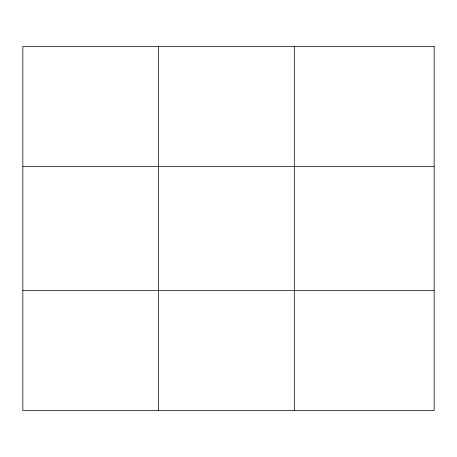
<?xml version="1.0" encoding="UTF-8"?>
<svg xmlns="http://www.w3.org/2000/svg" width="457" height="457" viewBox="0 0 457 457"><rect width="100%" height="100%" fill="white"/><g stroke="black" fill="none" stroke-linecap="round" stroke-linejoin="round"><path stroke-width="0.69" d="M158.579 410.575L158.579 46.425M294.308 410.575L294.308 46.425M22.85 166.594L434.15 166.594M22.85 290.406L434.15 290.406M434.15 46.425L434.15 410.575L22.85 410.575L22.85 46.425L434.15 46.425"/></g></svg>
